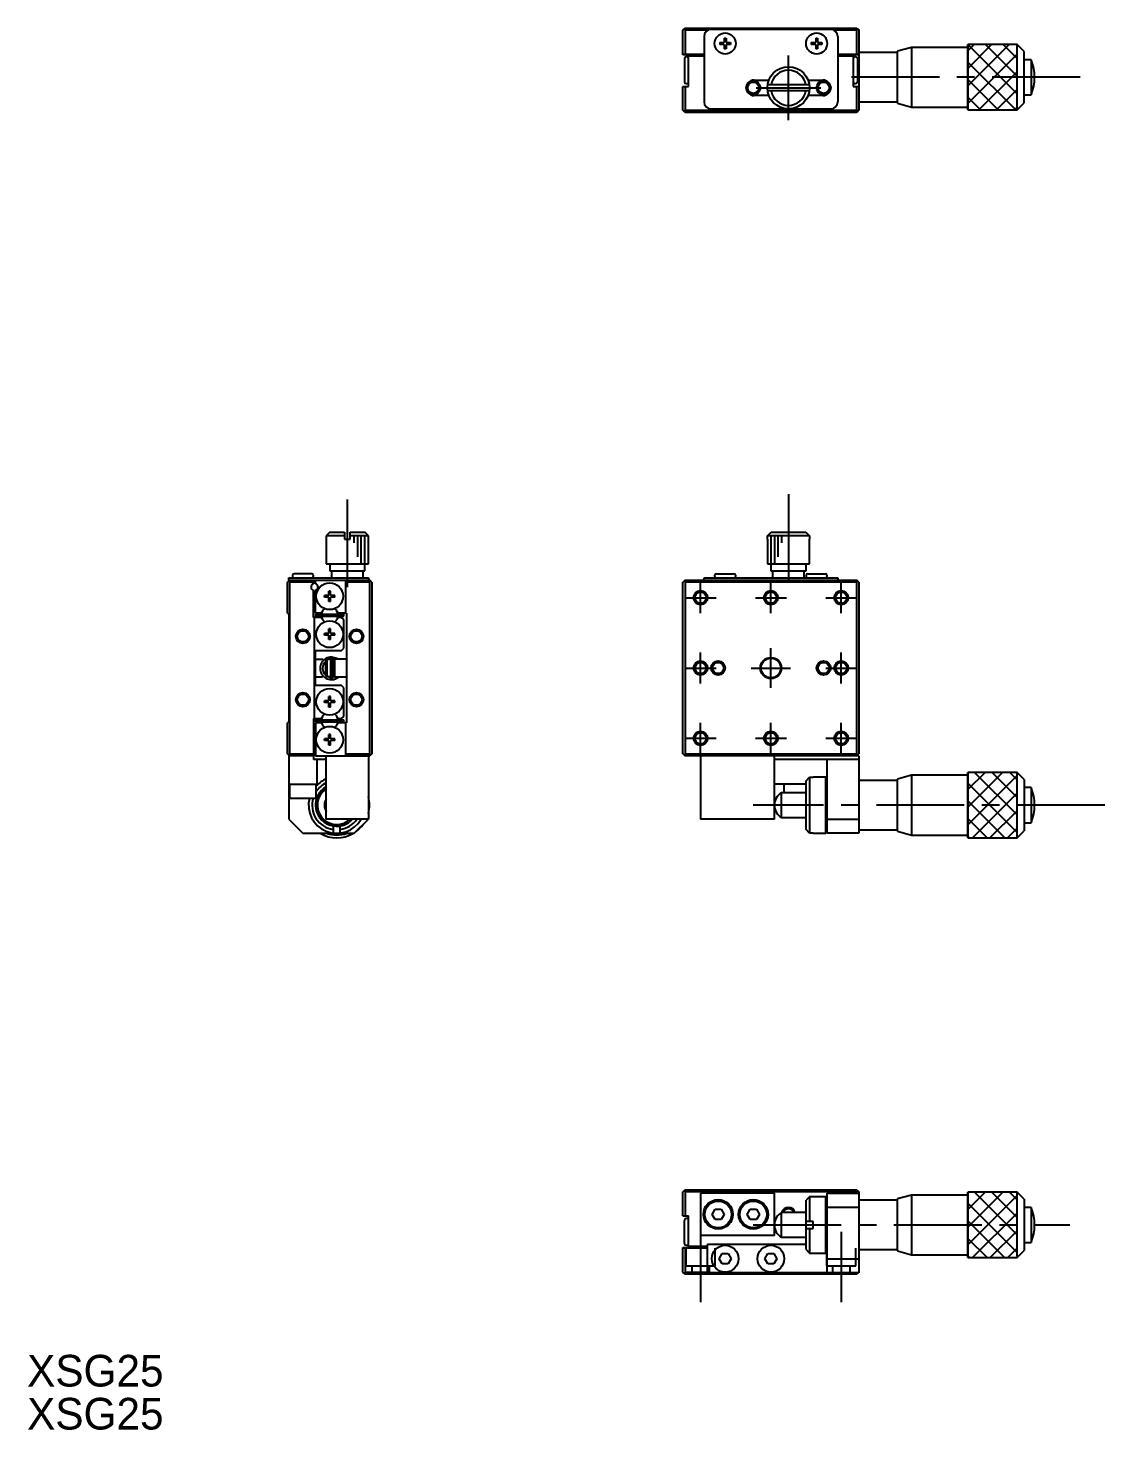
# Model space of a CAD drawing. Extents: x 33 to 325, y 49 to 249.
# Drawn here: x 33.3 to 186.4, y 49.4 to 248.8 of the extents above; entities that cross this region are included whole.
import ezdxf

# ---------------------------------------------------------------- set-up
doc = ezdxf.new("R2010")
doc.units = 0
doc.header["$LTSCALE"] = 10
doc.linetypes.add('CENTER', pattern=[2, 1.25, -0.25, 0.25, -0.25])
doc.linetypes.add('DASHED', pattern=[3.5, 2, -1.5])
doc.layers.get('0').update_dxf_attribs({"linetype": 'CONTINUOUS'})
doc.layers.add('CENTER', color=1, linetype='CENTER')
doc.styles.get("Standard").update_dxf_attribs({"font": 'FGP教科書体NT-M'})

msp = doc.modelspace()

# ---------------------------------------------------------------- linework, layer by layer
at = {"color": 7, "linetype": 'CONTINUOUS'}
for p, q in [((126.399618, 248.468632), (126.699618, 248.768632)), ((126.399618, 244.968632), (126.399618, 248.468632)), ((126.549618, 248.618632), (126.699618, 248.468632)), ((126.699618, 248.768632), (151.099618, 248.768632)), ((126.699618, 248.468632), (126.699618, 245.068632)), ((129.963728, 248.468632), (126.699618, 248.468632)), ((129.399618, 247.568632), (129.399618, 238.268632)), ((147.399618, 248.568632), (130.399618, 248.568632)), ((132.274618, 247.318632), (132.524618, 247.318632)), ((132.274618, 247.318632), (132.274618, 246.693632)), ((132.524618, 247.318632), (132.524618, 246.693632)), ((145.274618, 247.318632), (145.524618, 247.318632)), ((145.274618, 247.318632), (145.274618, 246.693632)), ((145.524618, 247.318632), (145.524618, 246.693632)), ((151.099618, 248.468632), (147.835508, 248.468632)), ((148.399618, 247.568632), (148.399618, 238.268632)), ((151.099618, 248.768632), (151.399618, 248.468632)), ((151.099618, 248.468632), (151.249618, 248.618632)), ((151.099618, 245.068632), (151.099618, 248.468632)), ((151.399618, 248.568632), (151.299618, 248.568632)), ((151.399618, 248.568632), (151.399618, 237.068632)), ((131.649618, 246.693632), (132.274618, 246.693632)), ((131.649618, 246.693632), (131.649618, 246.443632)), ((132.274618, 246.443632), (131.649618, 246.443632)), ((132.274618, 246.443632), (132.274618, 245.818632)), ((132.524618, 245.818632), (132.274618, 245.818632)), ((132.524618, 246.693632), (133.149618, 246.693632)), ((132.524618, 246.443632), (132.524618, 245.818632)), ((133.149618, 246.443632), (132.524618, 246.443632)), ((133.149618, 246.693632), (133.149618, 246.443632)), ((144.649618, 246.693632), (145.274618, 246.693632)), ((144.649618, 246.693632), (144.649618, 246.443632)), ((145.274618, 246.443632), (144.649618, 246.443632)), ((145.274618, 246.443632), (145.274618, 245.818632)), ((145.524618, 245.818632), (145.274618, 245.818632)), ((145.524618, 246.693632), (146.149618, 246.693632)), ((145.524618, 246.443632), (145.524618, 245.818632)), ((146.149618, 246.443632), (145.524618, 246.443632)), ((146.149618, 246.693632), (146.149618, 246.443632)), ((156.899618, 245.268632), (151.399618, 245.268632)), ((158.899618, 246.018632), (156.899618, 245.468632)), ((156.899618, 238.068632), (156.899618, 245.468632)), ((166.899618, 246.018632), (158.899618, 246.018632)), ((158.899618, 246.018632), (158.899618, 237.518632)), ((173.899618, 246.418632), (166.899618, 246.418632)), ((166.899618, 237.118632), (166.899618, 246.418632)), ((173.899618, 246.418632), (166.899618, 246.418632)), ((166.899618, 246.418632), (166.899618, 237.118632)), ((173.899618, 237.118632), (173.899618, 246.418632)), ((174.899618, 245.418632), (173.899618, 246.418632)), ((173.899618, 237.118632), (173.899618, 246.418632)), ((174.899618, 238.118632), (174.899618, 245.418632)), ((126.399618, 245.068632), (129.399618, 245.068632)), ((127.199618, 244.968632), (126.399618, 244.968632)), ((126.599618, 244.418632), (126.599618, 241.118632)), ((126.949618, 244.668632), (126.849618, 244.668632)), ((127.199618, 240.468632), (127.199618, 244.968632)), ((129.399618, 244.768632), (127.199618, 244.768632)), ((148.399618, 245.068632), (151.399618, 245.068632)), ((150.599618, 244.768632), (148.399618, 244.768632)), ((151.399618, 244.968632), (150.599618, 244.968632)), ((150.599618, 244.968632), (150.599618, 240.468632)), ((150.949618, 244.668632), (150.849618, 244.668632)), ((151.199618, 244.418632), (151.199618, 241.118632)), ((175.899618, 244.268632), (174.899618, 244.268632)), ((175.899618, 244.268632), (175.899618, 239.268632)), ((136.499618, 241.368632), (138.608561, 241.368632)), ((144.190675, 241.368632), (146.299618, 241.368632)), ((126.399618, 237.068632), (126.399618, 240.468632)), ((126.399618, 240.468632), (127.199618, 240.468632)), ((126.699618, 240.468632), (126.699618, 237.068632)), ((126.849618, 240.868632), (126.949618, 240.868632)), ((144.372831, 240.668632), (138.426404, 240.668632)), ((138.426404, 239.868632), (144.372831, 239.868632)), ((150.599618, 240.468632), (151.399618, 240.468632)), ((150.849618, 240.868632), (150.949618, 240.868632)), ((151.099618, 237.068632), (151.099618, 240.468632)), ((174.899618, 239.268632), (175.899618, 239.268632)), ((130.399618, 237.268632), (147.399618, 237.268632)), ((138.608561, 239.168632), (136.499618, 239.168632)), ((146.299618, 239.168632), (144.190675, 239.168632)), ((151.399618, 238.268632), (156.899618, 238.268632)), ((156.899618, 238.068632), (158.899618, 237.518632)), ((158.899618, 237.518632), (166.899618, 237.518632)), ((173.899618, 237.118632), (174.899618, 238.118632)), ((126.699618, 236.768632), (126.399618, 237.068632)), ((126.699618, 237.068632), (126.549618, 236.918632)), ((126.699618, 237.068632), (151.099618, 237.068632)), ((151.099618, 236.768632), (126.699618, 236.768632)), ((151.249618, 236.918632), (151.099618, 237.068632)), ((151.399618, 237.068632), (151.099618, 236.768632)), ((166.899618, 237.118632), (173.899618, 237.118632)), ((166.899618, 237.118632), (173.899618, 237.118632)), ((76.166167, 177.060162), (75.666167, 176.560162)), ((78.266167, 176.560162), (75.666167, 176.560162)), ((75.666167, 176.560162), (75.666167, 172.560162)), ((76.166167, 177.060162), (78.266167, 177.060162)), ((78.266167, 177.060162), (78.266167, 176.060162)), ((78.266167, 176.060162), (79.066167, 176.060162)), ((79.066167, 177.060162), (81.166167, 177.060162)), ((79.066167, 176.060162), (79.066167, 177.060162)), ((81.666167, 176.560162), (79.066167, 176.560162)), ((81.666167, 176.560162), (81.166167, 177.060162)), ((81.666167, 172.560162), (81.666167, 176.560162)), ((138.399618, 176.060162), (138.426404, 176.060162)), ((138.399618, 176.060162), (138.399618, 172.560162)), ((138.426404, 176.560162), (138.931825, 177.060162)), ((138.426404, 176.060162), (138.426404, 176.560162)), ((144.372831, 176.560162), (138.426404, 176.560162)), ((138.931825, 177.060162), (143.86741, 177.060162)), ((143.86741, 177.060162), (144.372831, 176.560162)), ((144.372831, 176.560162), (144.372831, 176.060162)), ((144.372831, 176.060162), (144.399618, 176.060162)), ((144.399618, 172.560162), (144.399618, 176.060162)), ((75.666167, 172.560162), (81.666167, 172.560162)), ((76.166167, 172.560162), (76.166167, 171.560162)), ((76.166167, 171.560162), (81.166167, 171.560162)), ((76.416167, 171.560162), (76.416167, 170.560162)), ((80.916167, 170.560162), (80.916167, 171.560162)), ((81.166167, 171.560162), (81.166167, 172.560162)), ((138.399618, 172.560162), (144.399618, 172.560162)), ((138.899618, 172.560162), (138.899618, 171.560162)), ((138.899618, 171.560162), (143.899618, 171.560162)), ((139.149618, 171.560162), (139.149618, 170.560162)), ((143.649618, 170.560162), (143.649618, 171.560162)), ((143.899618, 171.560162), (143.899618, 172.560162)), ((70.166167, 169.960162), (70.466167, 170.260162)), ((70.166167, 165.560162), (70.166167, 169.960162)), ((70.466167, 169.960162), (70.316167, 170.110162)), ((70.366167, 170.260162), (70.366167, 170.560162)), ((70.366167, 170.560162), (81.666167, 170.560162)), ((70.366167, 170.260162), (81.866167, 170.260162)), ((70.466167, 169.960162), (70.466167, 145.560162)), ((73.866167, 169.960162), (70.466167, 169.960162)), ((70.866167, 170.910162), (70.866167, 170.810162)), ((73.616167, 171.160162), (71.116167, 171.160162)), ((73.866167, 170.810162), (73.866167, 170.910162)), ((73.866167, 170.260162), (73.866167, 169.737132)), ((74.166167, 169.737132), (74.166167, 170.260162)), ((78.466167, 165.560162), (78.466167, 170.260162)), ((81.866167, 169.960162), (78.466167, 169.960162)), ((81.666167, 170.560162), (81.666167, 170.260162)), ((82.166167, 169.960162), (81.866167, 170.260162)), ((82.016167, 170.110162), (81.866167, 169.960162)), ((81.866167, 145.560162), (81.866167, 169.960162)), ((82.166167, 169.960162), (82.166167, 145.560162)), ((126.699618, 170.260162), (126.399618, 169.960162)), ((126.399618, 145.560162), (126.399618, 169.960162)), ((126.699618, 169.960162), (126.549618, 170.110162)), ((126.699618, 170.260162), (151.099618, 170.260162)), ((151.099618, 169.960162), (126.699618, 169.960162)), ((126.699618, 169.960162), (126.699618, 145.560162)), ((129.399618, 170.260162), (129.399618, 170.560162)), ((129.399618, 170.560162), (148.399618, 170.560162)), ((130.899618, 170.910162), (130.899618, 170.810162)), ((131.149618, 171.160162), (133.649618, 171.160162)), ((133.899618, 170.810162), (133.899618, 170.910162)), ((143.899618, 170.910162), (143.899618, 170.810162)), ((144.149618, 171.160162), (146.649618, 171.160162)), ((146.899618, 170.810162), (146.899618, 170.910162)), ((148.399618, 170.560162), (148.399618, 170.260162)), ((151.399618, 169.960162), (151.099618, 170.260162)), ((151.249618, 170.110162), (151.099618, 169.960162)), ((151.099618, 145.560162), (151.099618, 169.960162)), ((151.399618, 169.960162), (151.399618, 145.560162)), ((73.866167, 164.960162), (73.866167, 168.783193)), ((74.166167, 165.560162), (74.166167, 168.783193)), ((75.416167, 167.835162), (75.416167, 168.085162)), ((76.041167, 168.085162), (75.416167, 168.085162)), ((76.041167, 167.835162), (75.416167, 167.835162)), ((76.041167, 168.085162), (76.041167, 168.710162)), ((76.291167, 168.710162), (76.041167, 168.710162)), ((76.041167, 167.210162), (76.041167, 167.835162)), ((76.291167, 168.085162), (76.291167, 168.710162)), ((76.916167, 168.085162), (76.291167, 168.085162)), ((76.916167, 167.835162), (76.291167, 167.835162)), ((76.291167, 167.210162), (76.291167, 167.835162)), ((76.916167, 167.835162), (76.916167, 168.085162)), ((70.166167, 165.560162), (70.366167, 165.360162)), ((74.964701, 165.560162), (74.166167, 165.560162)), ((75.135164, 165.855412), (74.964701, 165.560162)), ((76.291167, 167.210162), (76.041167, 167.210162)), ((77.367633, 165.560162), (77.19717, 165.855412)), ((78.566167, 165.560162), (77.367633, 165.560162)), ((78.566167, 165.560162), (78.566167, 149.960162)), ((70.366167, 165.360162), (70.366167, 150.160162)), ((74.964701, 164.960162), (73.866167, 164.960162)), ((73.966167, 164.960162), (73.966167, 150.560162)), ((74.166167, 165.410162), (78.166167, 165.410162)), ((74.166167, 165.410162), (74.166167, 165.110162)), ((74.166167, 165.110162), (78.166167, 165.110162)), ((75.135164, 164.664912), (74.964701, 164.960162)), ((77.367633, 164.960162), (77.19717, 164.664912)), ((77.866167, 164.960162), (77.367633, 164.960162)), ((78.166167, 164.660162), (77.866167, 164.960162)), ((78.166167, 165.110162), (78.166167, 165.410162)), ((78.166167, 160.560162), (78.166167, 164.660162)), ((75.416167, 162.435162), (75.416167, 162.685162)), ((76.041167, 162.685162), (75.416167, 162.685162)), ((76.041167, 162.435162), (75.416167, 162.435162)), ((76.041167, 162.685162), (76.041167, 163.310162)), ((76.291167, 163.310162), (76.041167, 163.310162)), ((76.041167, 161.810162), (76.041167, 162.435162)), ((76.291167, 161.810162), (76.041167, 161.810162)), ((76.291167, 162.685162), (76.291167, 163.310162)), ((76.916167, 162.685162), (76.291167, 162.685162)), ((76.916167, 162.435162), (76.291167, 162.435162)), ((76.291167, 161.810162), (76.291167, 162.435162)), ((76.916167, 162.435162), (76.916167, 162.685162)), ((74.166167, 160.260162), (77.866167, 160.260162)), ((74.166167, 155.260162), (74.166167, 160.260162)), ((77.866167, 160.260162), (78.166167, 160.560162)), ((75.2204, 158.990162), (74.166167, 158.990162)), ((75.766167, 158.960162), (75.566167, 158.750112)), ((75.566167, 158.750112), (75.566167, 156.770213)), ((75.766167, 158.960162), (75.766167, 156.560162)), ((76.066167, 158.960162), (75.766167, 158.960162)), ((76.066167, 159.010162), (76.066167, 158.960162)), ((76.266167, 159.010162), (76.066167, 159.010162)), ((76.253202, 159.09041), (76.249455, 159.010397)), ((76.277578, 159.213607), (76.253202, 159.09041)), ((76.264548, 159.100673), (76.264548, 156.321018)), ((76.270006, 159.006323), (76.266167, 159.010162)), ((76.266167, 159.010162), (76.266167, 156.510162)), ((76.346745, 159.287159), (76.277578, 159.213607)), ((76.445921, 159.310492), (76.346745, 159.287159)), ((76.542727, 159.273723), (76.445921, 159.310492)), ((77.151011, 159.12012), (76.461356, 159.308897)), ((76.601606, 159.190714), (76.542727, 159.273723)), ((76.628729, 159.105494), (76.615685, 159.099361)), ((76.866167, 159.010162), (76.626439, 158.770434)), ((76.659453, 159.118624), (76.628729, 159.105494)), ((76.690786, 159.130203), (76.659453, 159.118624)), ((76.72265, 159.140205), (76.690786, 159.130203)), ((76.754966, 159.148604), (76.72265, 159.140205)), ((76.787657, 159.155381), (76.754966, 159.148604)), ((76.82064, 159.160518), (76.787657, 159.155381)), ((76.853836, 159.164004), (76.82064, 159.160518)), ((76.887162, 159.165829), (76.853836, 159.164004)), ((76.866167, 159.010162), (76.866167, 156.510162)), ((78.566167, 159.010162), (76.866167, 159.010162)), ((76.920537, 159.165989), (76.887162, 159.165829)), ((76.953879, 159.164484), (76.920537, 159.165989)), ((76.987105, 159.161317), (76.953879, 159.164484)), ((77.020136, 159.156497), (76.987105, 159.161317)), ((77.052888, 159.150033), (77.020136, 159.156497)), ((77.085282, 159.141943), (77.052888, 159.150033)), ((77.117238, 159.132245), (77.085282, 159.141943)), ((77.148677, 159.120963), (77.117238, 159.132245)), ((77.179521, 159.108124), (77.148677, 159.120963)), ((77.209695, 159.09376), (77.179521, 159.108124)), ((77.239123, 159.077907), (77.209695, 159.09376)), ((77.266244, 159.06155), (77.239123, 159.077907)), ((77.251391, 159.016932), (77.247979, 159.010162)), ((77.254499, 159.023306), (77.251391, 159.016932)), ((77.257292, 159.029261), (77.254499, 159.023306)), ((77.259759, 159.034773), (77.257292, 159.029261)), ((77.274494, 159.055453), (77.258637, 159.010186)), ((77.261891, 159.039821), (77.259759, 159.034773)), ((77.26368, 159.044386), (77.261891, 159.039821)), ((77.265118, 159.04845), (77.26368, 159.044386)), ((77.2662, 159.051998), (77.265118, 159.04845)), ((77.265898, 159.061717), (77.266927, 159.06075)), ((77.267078, 159.055874), (77.2662, 159.051998)), ((77.327394, 159.010181), (77.266213, 159.05202)), ((77.266927, 159.06075), (77.267321, 159.058798)), ((77.267321, 159.058798), (77.267078, 159.055874)), ((77.272998, 159.056332), (77.274494, 159.055453)), ((74.166167, 156.490162), (75.15138, 156.490162)), ((75.566167, 156.770213), (75.766167, 156.560162)), ((75.766167, 156.560162), (76.066167, 156.560162)), ((76.067801, 156.5062), (75.913813, 156.559928)), ((75.929452, 156.553447), (75.936167, 156.560162)), ((75.943496, 156.559891), (75.943791, 156.547607)), ((75.986441, 156.547383), (75.980275, 156.534024)), ((75.994067, 156.560162), (75.986441, 156.547383)), ((76.066167, 156.560162), (76.066167, 156.510162)), ((76.066167, 156.510162), (76.266167, 156.510162)), ((76.247467, 156.470022), (76.067801, 156.5062)), ((76.129874, 156.510033), (76.149609, 156.486341)), ((76.246332, 156.509999), (76.249902, 156.39973)), ((76.249902, 156.39973), (76.255771, 156.296051)), ((76.255771, 156.296051), (76.283713, 156.196895)), ((76.266167, 156.510162), (76.273296, 156.517291)), ((76.283713, 156.196895), (76.361994, 156.126658)), ((76.361994, 156.126658), (76.4668, 156.113791)), ((76.4668, 156.113791), (76.56013, 156.163495)), ((76.56013, 156.163495), (76.608175, 156.255085)), ((76.770748, 156.60546), (76.62411, 156.539748)), ((76.755314, 156.621007), (76.625546, 156.607084)), ((76.628137, 156.748192), (76.866167, 156.510162)), ((76.866167, 156.510162), (78.566167, 156.510162)), ((77.866167, 155.260162), (74.166167, 155.260162)), ((76.041167, 153.085162), (76.041167, 153.710162)), ((76.291167, 153.710162), (76.041167, 153.710162)), ((76.291167, 153.085162), (76.291167, 153.710162)), ((78.166167, 154.960162), (77.866167, 155.260162)), ((78.166167, 150.860162), (78.166167, 154.960162)), ((75.416167, 152.835162), (75.416167, 153.085162)), ((76.041167, 153.085162), (75.416167, 153.085162)), ((76.041167, 152.835162), (75.416167, 152.835162)), ((76.041167, 152.210162), (76.041167, 152.835162)), ((76.291167, 152.210162), (76.041167, 152.210162)), ((76.916167, 153.085162), (76.291167, 153.085162)), ((76.916167, 152.835162), (76.291167, 152.835162)), ((76.291167, 152.210162), (76.291167, 152.835162)), ((76.916167, 152.835162), (76.916167, 153.085162)), ((70.366167, 150.160162), (70.166167, 149.960162)), ((70.166167, 145.560162), (70.166167, 149.960162)), ((73.866167, 150.560162), (74.964701, 150.560162)), ((73.866167, 150.560162), (73.866167, 144.760162)), ((74.166167, 150.410162), (78.166167, 150.410162)), ((74.166167, 150.410162), (74.166167, 150.110162)), ((74.166167, 150.110162), (78.166167, 150.110162)), ((74.166167, 149.960162), (74.166167, 145.260162)), ((74.964701, 149.960162), (74.166167, 149.960162)), ((74.964701, 150.560162), (75.135164, 150.855412)), ((75.135164, 149.664912), (74.964701, 149.960162)), ((77.19717, 150.855412), (77.367633, 150.560162)), ((77.367633, 149.960162), (77.19717, 149.664912)), ((77.367633, 150.560162), (77.866167, 150.560162)), ((78.566167, 149.960162), (77.367633, 149.960162)), ((77.866167, 150.560162), (78.166167, 150.860162)), ((78.166167, 150.110162), (78.166167, 150.410162)), ((78.466167, 145.260162), (78.466167, 149.960162)), ((75.416167, 147.435162), (75.416167, 147.685162)), ((76.041167, 147.685162), (75.416167, 147.685162)), ((76.041167, 147.685162), (76.041167, 148.310162)), ((76.291167, 148.310162), (76.041167, 148.310162)), ((76.291167, 147.685162), (76.291167, 148.310162)), ((76.916167, 147.685162), (76.291167, 147.685162)), ((76.916167, 147.435162), (76.916167, 147.685162)), ((70.466167, 145.260162), (70.166167, 145.560162)), ((70.316167, 145.410162), (70.466167, 145.560162)), ((70.466167, 145.560162), (73.866167, 145.560162)), ((76.041167, 147.435162), (75.416167, 147.435162)), ((76.041167, 146.810162), (76.041167, 147.435162)), ((76.291167, 146.810162), (76.041167, 146.810162)), ((76.916167, 147.435162), (76.291167, 147.435162)), ((76.291167, 146.810162), (76.291167, 147.435162)), ((78.466167, 145.560162), (81.866167, 145.560162)), ((81.866167, 145.560162), (82.016167, 145.410162)), ((82.166167, 145.560162), (81.866167, 145.260162)), ((126.399618, 145.560162), (126.699618, 145.260162)), ((126.699618, 145.560162), (126.549618, 145.410162)), ((126.699618, 145.560162), (151.099618, 145.560162)), ((151.249618, 145.410162), (151.099618, 145.560162)), ((151.099618, 145.260162), (151.399618, 145.560162)), ((73.866167, 145.260162), (70.366167, 145.260162)), ((70.366167, 145.260162), (70.366167, 136.260162)), ((75.666167, 144.760162), (73.866167, 144.760162)), ((74.166167, 145.260162), (81.866167, 145.260162)), ((74.366167, 141.260162), (74.366167, 144.760162)), ((75.666167, 136.260162), (75.666167, 145.260162)), ((81.666167, 145.260162), (81.666167, 136.260162)), ((151.399618, 145.260162), (126.699618, 145.260162)), ((128.899618, 145.260162), (128.899618, 136.260162)), ((139.399618, 136.260162), (139.399618, 145.260162)), ((151.399618, 144.760162), (139.399618, 144.760162)), ((146.899618, 134.260162), (146.899618, 144.760162)), ((151.399618, 145.260162), (151.399618, 134.260162)), ((143.899618, 141.724264), (144.399618, 142.228789)), ((143.899618, 134.796061), (143.899618, 141.724264)), ((144.399618, 142.228789), (144.399618, 134.291535)), ((144.399618, 142.228789), (144.899618, 142.228789)), ((146.699618, 142.260162), (144.899618, 142.260162)), ((144.899618, 142.228789), (144.899618, 142.260162)), ((146.699618, 134.260162), (146.699618, 142.260162)), ((146.899618, 142.060162), (146.699618, 142.260162)), ((156.899618, 141.760162), (151.399618, 141.760162)), ((158.899618, 142.510162), (156.899618, 141.960162)), ((156.899618, 134.560162), (156.899618, 141.960162)), ((158.899618, 142.510162), (158.899618, 134.010162)), ((166.899618, 142.510162), (158.899618, 142.510162)), ((173.899618, 142.910162), (166.899618, 142.910162)), ((166.899618, 133.610162), (166.899618, 142.910162)), ((173.899618, 142.910162), (166.899618, 142.910162)), ((166.899618, 142.910162), (166.899618, 133.610162)), ((173.899618, 133.610162), (173.899618, 142.910162)), ((174.899618, 141.910162), (173.899618, 142.910162)), ((173.899618, 133.610162), (173.899618, 142.910162)), ((174.899618, 141.910162), (174.899618, 134.610162)), ((70.366167, 141.260162), (74.366167, 141.260162)), ((70.466167, 141.260162), (70.466167, 139.260162)), ((74.266167, 139.260162), (74.266167, 141.260162)), ((143.899618, 141.260162), (139.399618, 141.260162)), ((140.399618, 136.510162), (140.399618, 140.010162)), ((143.899618, 140.010162), (140.399618, 140.010162)), ((140.799618, 140.010162), (140.799618, 141.260162)), ((175.899618, 140.760162), (174.899618, 140.760162)), ((175.899618, 140.760162), (175.899618, 135.760162)), ((70.466167, 139.260162), (74.266167, 139.260162)), ((139.399618, 139.260162), (139.662825, 139.260162)), ((70.366167, 136.260162), (72.366167, 134.260162)), ((81.666167, 136.260162), (75.666167, 136.260162)), ((79.666167, 134.260162), (81.666167, 136.260162)), ((139.399618, 136.260162), (128.899618, 136.260162)), ((140.399618, 136.510162), (143.899618, 136.510162)), ((146.899618, 136.260162), (151.399618, 136.260162)), ((174.899618, 135.760162), (175.899618, 135.760162)), ((72.366167, 134.260162), (79.666167, 134.260162)), ((76.666167, 135.555999), (76.666167, 134.291535)), ((77.666167, 134.291535), (77.666167, 135.555999)), ((144.399618, 134.291535), (143.899618, 134.796061)), ((144.899618, 134.291535), (144.399618, 134.291535)), ((144.899618, 134.260162), (144.899618, 134.291535)), ((144.899618, 134.260162), (146.699618, 134.260162)), ((146.699618, 134.260162), (146.899618, 134.460162)), ((151.399618, 134.260162), (146.899618, 134.260162)), ((151.399618, 134.760162), (156.899618, 134.760162)), ((156.899618, 134.560162), (158.899618, 134.010162)), ((158.899618, 134.010162), (166.899618, 134.010162)), ((166.899618, 133.610162), (173.899618, 133.610162)), ((166.899618, 133.610162), (173.899618, 133.610162)), ((173.899618, 133.610162), (174.899618, 134.610162)), ((126.699618, 83.560041), (126.399618, 83.260041)), ((126.399618, 79.860041), (126.399618, 83.260041)), ((126.549618, 83.410041), (126.699618, 83.260041)), ((126.699618, 83.560041), (151.099618, 83.560041)), ((126.699618, 83.260041), (126.699618, 79.860041)), ((151.099618, 83.260041), (126.699618, 83.260041)), ((139.399618, 83.060041), (128.899618, 83.060041)), ((128.899618, 83.060041), (128.899618, 77.060041)), ((139.399618, 77.060041), (139.399618, 83.060041)), ((144.399618, 82.560041), (143.899618, 82.060041)), ((143.899618, 75.060041), (143.899618, 82.060041)), ((144.399618, 82.560041), (144.399618, 79.060041)), ((146.699618, 82.560041), (144.399618, 82.560041)), ((146.899618, 82.360041), (146.699618, 82.560041)), ((146.699618, 74.560041), (146.699618, 82.560041)), ((146.899618, 83.060041), (151.399618, 83.060041)), ((146.899618, 71.760041), (146.899618, 83.060041)), ((151.099618, 83.560041), (151.399618, 83.260041)), ((151.099618, 83.260041), (151.249618, 83.410041)), ((151.099618, 83.060041), (151.099618, 83.260041)), ((151.399618, 83.260041), (151.399618, 71.760041)), ((156.899618, 82.060041), (151.399618, 82.060041)), ((158.899618, 82.810041), (156.899618, 82.260041)), ((156.899618, 74.860041), (156.899618, 82.260041)), ((166.899618, 82.810041), (158.899618, 82.810041)), ((158.899618, 82.810041), (158.899618, 74.310041)), ((173.899618, 83.210041), (166.899618, 83.210041)), ((166.899618, 73.910041), (166.899618, 83.210041)), ((173.899618, 83.210041), (166.899618, 83.210041)), ((166.899618, 83.210041), (166.899618, 73.910041)), ((174.899618, 82.210041), (173.899618, 83.210041)), ((173.899618, 73.910041), (173.899618, 83.210041)), ((173.899618, 73.910041), (173.899618, 83.210041)), ((174.899618, 82.210041), (174.899618, 74.910041)), ((126.399618, 79.860041), (127.199618, 79.860041)), ((127.199618, 75.360041), (127.199618, 79.860041)), ((130.533592, 80.060041), (130.966605, 80.810041)), ((130.966605, 79.310041), (130.533592, 80.060041)), ((130.966605, 80.810041), (131.83263, 80.810041)), ((131.83263, 80.810041), (132.265643, 80.060041)), ((132.265643, 80.060041), (131.83263, 79.310041)), ((135.533592, 80.060041), (135.966605, 80.810041)), ((135.966605, 79.310041), (135.533592, 80.060041)), ((135.966605, 80.810041), (136.83263, 80.810041)), ((136.83263, 80.810041), (137.265643, 80.060041)), ((137.265643, 80.060041), (136.83263, 79.310041)), ((143.899618, 80.310041), (140.399618, 80.310041)), ((140.399618, 76.810041), (140.399618, 80.310041)), ((151.399618, 81.060041), (146.899618, 81.060041)), ((175.899618, 81.060041), (174.899618, 81.060041)), ((175.899618, 81.060041), (175.899618, 76.060041)), ((126.599618, 75.910041), (126.599618, 79.210041)), ((126.949618, 79.460041), (126.849618, 79.460041)), ((131.83263, 79.310041), (130.966605, 79.310041)), ((136.83263, 79.310041), (135.966605, 79.310041)), ((144.899618, 79.060041), (143.899618, 79.060041)), ((143.899618, 78.060041), (144.899618, 78.060041)), ((144.399618, 78.060041), (144.399618, 74.560041)), ((144.899618, 78.060041), (144.899618, 79.060041)), ((139.399618, 77.060041), (128.899618, 77.060041)), ((129.899618, 71.760041), (129.899618, 75.760041)), ((143.899618, 75.760041), (129.899618, 75.760041)), ((140.399618, 76.810041), (143.899618, 76.810041)), ((174.899618, 76.060041), (175.899618, 76.060041)), ((126.399618, 75.360041), (127.199618, 75.360041)), ((126.399618, 71.860041), (126.399618, 75.360041)), ((129.899618, 75.260041), (126.399618, 75.260041)), ((126.699618, 75.260041), (126.699618, 71.860041)), ((126.849618, 75.660041), (126.949618, 75.660041)), ((127.199618, 75.560041), (129.899618, 75.560041)), ((131.533592, 73.760041), (131.966605, 74.510041)), ((131.966605, 74.510041), (132.83263, 74.510041)), ((132.83263, 74.510041), (133.265643, 73.760041)), ((138.033592, 73.760041), (138.466605, 74.510041)), ((138.466605, 74.510041), (139.33263, 74.510041)), ((139.33263, 74.510041), (139.765643, 73.760041)), ((143.899618, 75.060041), (144.399618, 74.560041)), ((144.399618, 74.560041), (146.699618, 74.560041)), ((146.699618, 74.560041), (146.899618, 74.760041)), ((151.399618, 75.060041), (156.899618, 75.060041)), ((156.899618, 74.860041), (158.899618, 74.310041)), ((158.899618, 74.310041), (166.899618, 74.310041)), ((166.899618, 73.910041), (173.899618, 73.910041)), ((166.899618, 73.910041), (173.899618, 73.910041)), ((173.899618, 73.910041), (174.899618, 74.910041)), ((126.699618, 71.560041), (126.399618, 71.860041)), ((126.699618, 71.860041), (126.549618, 71.710041)), ((126.699618, 71.860041), (129.899618, 71.860041)), ((131.966605, 73.010041), (131.533592, 73.760041)), ((132.83263, 73.010041), (131.966605, 73.010041)), ((133.265643, 73.760041), (132.83263, 73.010041)), ((138.466605, 73.010041), (138.033592, 73.760041)), ((139.33263, 73.010041), (138.466605, 73.010041)), ((139.765643, 73.760041), (139.33263, 73.010041)), ((146.899618, 73.760041), (151.399618, 73.760041)), ((151.099618, 71.560041), (126.699618, 71.560041)), ((151.399618, 71.760041), (129.899618, 71.760041)), ((151.299618, 71.760041), (151.099618, 71.560041)), ((151.249618, 71.710041), (151.199618, 71.760041))]:
    msp.add_line(p, q, dxfattribs=at)
at = {"color": 3, "linetype": 'CONTINUOUS'}
for p, q in [((166.899618, 245.530604), (167.787646, 246.418632)), ((166.899618, 243.030604), (170.287646, 246.418632)), ((166.899618, 240.530604), (172.787646, 246.418632)), ((166.913118, 246.418632), (173.899618, 239.432133)), ((169.413118, 246.418632), (173.899618, 241.932133)), ((171.913118, 246.418632), (173.899618, 244.432133)), ((166.899618, 238.030604), (173.899618, 245.030604)), ((166.899618, 243.932133), (173.713118, 237.118632)), ((166.899618, 241.432133), (171.213118, 237.118632)), ((168.487646, 237.118632), (173.899618, 242.530604)), ((170.987646, 237.118632), (173.899618, 240.030604)), ((166.899618, 238.932133), (168.713118, 237.118632)), ((173.487646, 237.118632), (173.899618, 237.530604)), ((79.666167, 175.560162), (79.666167, 176.560162)), ((80.166167, 173.560162), (80.166167, 176.560162)), ((80.666167, 172.560162), (80.666167, 176.560162)), ((81.166167, 172.560162), (81.166167, 176.560162)), ((138.899618, 176.560162), (138.899618, 172.560162)), ((139.399618, 176.560162), (139.399618, 172.560162)), ((139.899618, 176.560162), (139.899618, 173.560162)), ((140.399618, 176.560162), (140.399618, 175.560162)), ((166.899618, 140.464073), (169.345707, 142.910162)), ((166.899618, 137.964073), (171.845707, 142.910162)), ((166.899618, 135.464073), (173.899618, 142.464073)), ((167.855058, 142.910162), (173.899618, 136.865602)), ((170.355058, 142.910162), (173.899618, 139.365602)), ((172.855058, 142.910162), (173.899618, 141.865602)), ((166.899618, 141.365602), (173.899618, 134.365602)), ((167.545707, 133.610162), (173.899618, 139.964073)), ((166.899618, 138.865602), (172.155058, 133.610162)), ((166.899618, 136.365602), (169.655058, 133.610162)), ((170.045707, 133.610162), (173.899618, 137.464073)), ((166.899618, 133.865602), (167.155058, 133.610162)), ((172.545707, 133.610162), (173.899618, 134.964073)), ((166.899618, 80.739195), (169.370464, 83.210041)), ((166.899618, 78.239195), (171.870464, 83.210041)), ((166.899618, 75.739195), (173.899618, 82.739195)), ((167.830301, 83.210041), (173.899618, 77.140724)), ((170.330301, 83.210041), (173.899618, 79.640724)), ((172.830301, 83.210041), (173.899618, 82.140724)), ((166.899618, 81.640724), (173.899618, 74.640724)), ((167.570464, 73.910041), (173.899618, 80.239195)), ((166.899618, 79.140724), (172.130301, 73.910041)), ((166.899618, 76.640724), (169.630301, 73.910041)), ((170.070464, 73.910041), (173.899618, 77.739195)), ((166.899618, 74.140724), (167.130301, 73.910041)), ((172.570464, 73.910041), (173.899618, 75.239195))]:
    msp.add_line(p, q, dxfattribs=at)
at = {"color": 3, "linetype": 'DASHED'}
for p, q in [((126.799618, 75.260041), (126.799618, 72.760041)), ((130.999618, 72.760041), (130.999618, 75.260041)), ((146.799618, 75.260041), (146.799618, 72.760041)), ((150.999618, 72.760041), (150.999618, 75.260041)), ((126.799618, 72.760041), (130.999618, 72.760041)), ((127.649618, 72.760041), (127.649618, 71.560041)), ((130.149618, 71.560041), (130.149618, 72.760041)), ((146.799618, 72.760041), (150.999618, 72.760041)), ((147.649618, 72.760041), (147.649618, 71.560041)), ((150.149618, 71.560041), (150.149618, 72.760041))]:
    msp.add_line(p, q, dxfattribs=at)
at = {"color": 7, "linetype": 'CONTINUOUS'}
for centre, radius in [((132.399618, 246.568632), 1.5), ((145.399618, 246.568632), 1.5), ((141.399618, 240.268632), 3), ((136.399618, 240.268632), 0.8), ((146.399618, 240.268632), 0.8), ((76.166167, 167.960162), 1.9), ((128.899618, 167.760162), 0.8), ((138.899618, 167.760162), 0.8), ((148.899618, 167.760162), 0.8), ((76.166167, 162.560162), 1.9), ((72.366167, 162.260162), 0.8), ((79.966167, 162.260162), 0.8), ((128.899618, 157.760162), 0.8), ((131.399618, 157.760162), 0.8), ((138.899618, 157.760162), 1.5), ((138.899618, 157.760162), 1.4), ((146.399618, 157.760162), 0.8), ((148.899618, 157.760162), 0.8), ((72.366167, 153.260162), 0.8), ((76.166167, 152.960162), 1.9), ((79.966167, 153.260162), 0.8), ((76.166167, 147.560162), 1.9), ((128.899618, 147.760162), 0.8), ((138.899618, 147.760162), 0.8), ((148.899618, 147.760162), 0.8), ((131.399618, 80.060041), 2.1), ((131.399618, 80.060041), 1.9), ((136.399618, 80.060041), 2.1), ((136.399618, 80.060041), 1.9), ((132.399618, 73.760041), 1.9), ((138.899618, 73.760041), 1.9)]:
    msp.add_circle(centre, radius, dxfattribs=at)
at = {"color": 3, "linetype": 'CONTINUOUS'}
for centre in [(136.399618, 240.268632), (146.399618, 240.268632), (128.899618, 167.760162), (138.899618, 167.760162), (148.899618, 167.760162), (72.366167, 162.260162), (79.966167, 162.260162), (128.899618, 157.760162), (131.399618, 157.760162), (146.399618, 157.760162), (148.899618, 157.760162), (72.366167, 153.260162), (79.966167, 153.260162), (128.899618, 147.760162), (138.899618, 147.760162), (148.899618, 147.760162)]:
    msp.add_circle(centre, 1, dxfattribs=at)
at = {"color": 7, "linetype": 'CONTINUOUS'}
for centre, radius, start, end in [((130.399618, 247.568632), 1, 90, 180), ((147.399618, 247.568632), 1, 0, 90), ((126.849618, 244.418632), 0.25, 90, 180), ((126.949618, 244.418632), 0.25, 0, 90), ((150.849618, 244.418632), 0.25, 90, 180), ((150.949618, 244.418632), 0.25, 0, 90), ((169.899618, 241.768632), 6.5, 337.380135, 22.619865), ((136.499618, 240.268632), 1.1, 90, 270), ((141.399618, 240.268632), 2.5, 9.206896, 170.793104), ((146.299618, 240.268632), 1.1, 270, 90), ((126.849618, 241.118632), 0.25, 180, 270), ((126.949618, 241.118632), 0.25, 270, 0), ((141.399618, 240.268632), 2.5, 189.206896, 350.793104), ((150.849618, 241.118632), 0.25, 180, 270), ((150.949618, 241.118632), 0.25, 270, 0), ((130.399618, 238.268632), 1, 180, 270), ((147.399618, 238.268632), 1, 270, 0), ((71.116167, 170.910162), 0.25, 90, 180), ((71.116167, 170.810162), 0.25, 180, 270), ((74.016167, 169.260162), 0.5, 107.457603, 252.542397), ((73.616167, 170.910162), 0.25, 0, 90), ((73.616167, 170.810162), 0.25, 270, 0), ((74.016167, 169.260162), 0.5, 287.457603, 72.542397), ((131.149618, 170.910162), 0.25, 90, 180), ((131.149618, 170.810162), 0.25, 180, 270), ((133.649618, 170.910162), 0.25, 0, 90), ((133.649618, 170.810162), 0.25, 270, 0), ((144.149618, 170.910162), 0.25, 90, 180), ((144.149618, 170.810162), 0.25, 180, 270), ((146.649618, 170.910162), 0.25, 0, 90), ((146.649618, 170.810162), 0.25, 270, 0), ((76.166167, 165.260163), 1.1905, 150.000042, 172.761629), ((76.166167, 165.260162), 1.1905, 135, 150), ((76.257167, 165.168022), 1.32, 128.260088, 134.965001), ((76.166167, 165.260163), 1.1905, 127.543078, 134.642946), ((76.166167, 165.260163), 1.1905, 44.999966, 52.456922), ((76.075167, 165.168022), 1.32, 45.034999, 51.739912), ((76.166167, 165.260162), 1.1905, 30, 45), ((76.166167, 165.260163), 1.1905, 7.238411, 30), ((76.166167, 165.260163), 1.1905, 187.238411, 210), ((76.166167, 165.260163), 1.1905, 210.000042, 232.457024), ((76.257167, 165.352302), 1.32, 225.034999, 231.739912), ((76.166167, 165.260163), 1.1905, 307.542976, 314.643568), ((76.075167, 165.352302), 1.32, 308.260088, 314.965001), ((76.166167, 165.260163), 1.1905, 314.999966, 0), ((76.399932, 157.710804), 1.599335, 89.436236, 270.629192), ((76.399906, 157.712407), 1.250326, 131.833987, 228.168466), ((40.323625, 157.641714), 36.311036, 357.81148381, 2.44493507), ((128.899618, 157.740162), 0.8, 0.716216, 179.283784), ((76.405821, 157.703116), 1.591473, 271.97534, 311.422501), ((76.166167, 150.260163), 1.1905, 150.000042, 172.761643), ((76.166167, 150.260163), 1.1905, 187.238411, 232.457024), ((76.166167, 150.260162), 1.1905, 135, 150), ((76.257167, 150.168022), 1.32, 128.260088, 134.965001), ((76.166167, 150.260163), 1.1905, 127.543078, 134.642946), ((76.166167, 150.260163), 1.1905, 44.999966, 52.456922), ((76.075167, 150.168022), 1.32, 45.034999, 51.739912), ((76.166167, 150.260162), 1.1905, 30, 45), ((76.166167, 150.260162), 1.1905, 315, 330), ((76.166167, 150.260163), 1.1905, 7.238411, 30), ((76.166167, 150.260163), 1.1905, 330, 0), ((76.257167, 150.352302), 1.32, 225.034999, 231.739912), ((76.166167, 150.260163), 1.1905, 307.542976, 314.643568), ((76.075167, 150.352302), 1.32, 308.260088, 314.965001), ((77.166167, 138.260162), 4, 112.024313, 136.468848), ((77.166167, 138.260162), 3, 120, 318.189685), ((77.166167, 138.260162), 3.5, 115.376934, 145.952268), ((77.166167, 138.260162), 2.75, 123.055731, 259.524318), ((141.430868, 138.260162), 2.03125, 120.510237, 239.489763), ((169.899618, 138.260162), 6.5, 337.380135, 22.619865), ((77.166167, 138.260162), 4, 165.522488, 330), ((77.166167, 138.260162), 3.5, 163.39845, 261.786789), ((77.166167, 138.260162), 1.75, 148.997281, 211.002719), ((77.166167, 138.260162), 4.65, 345.407449, 14.592551), ((77.166167, 138.260162), 3.5, 278.213211, 325.150095), ((77.166167, 138.260162), 2.75, 280.475682, 313.341758), ((77.166167, 138.260162), 4.65, 239.340738, 300.659262), ((77.166167, 138.260162), 4.25, 250.250077, 289.749923), ((77.166167, 138.260162), 4.65, 306.275393, 323.724607), ((141.430868, 78.560041), 2.03125, 120.510237, 239.489763), ((141.399618, 80.060041), 0.8, 18.209957, 161.790043), ((169.899618, 78.560041), 6.5, 337.380135, 22.619865), ((126.849618, 79.210041), 0.25, 90, 180), ((126.949618, 79.210041), 0.25, 0, 90), ((126.849618, 75.910041), 0.25, 180, 270), ((126.949618, 75.910041), 0.25, 270, 0)]:
    msp.add_arc(centre, radius, start, end, dxfattribs=at)
at = {"color": 3, "linetype": 'CONTINUOUS'}
for centre, radius, start, end in [((77.166167, 138.260162), 3, 120, 260.405932), ((77.166167, 138.260162), 2.75, 123.055731, 313.341758), ((77.166167, 138.260162), 3, 279.594068, 318.189685), ((141.399618, 80.060041), 1, 14.477512, 165.522488)]:
    msp.add_arc(centre, radius, start, end, dxfattribs=at)
at = {"layer": 'CENTER', "color": 1, "linetype": 'CENTER'}
for p, q in [((141.399618, 235.668632), (141.399618, 244.868632)), ((182.860246, 241.768632), (149.815479, 241.768632)), ((136.799618, 240.268632), (145.999618, 240.268632)), ((78.666167, 181.736332), (78.666167, 168.737355)), ((141.399618, 182.484197), (141.399618, 168.664233)), ((128.899618, 165.560162), (128.899618, 169.960162)), ((138.899618, 165.560162), (138.899618, 169.960162)), ((148.899618, 165.560162), (148.899618, 169.960162)), ((126.699618, 167.760162), (131.099618, 167.760162)), ((136.699618, 167.760162), (141.099618, 167.760162)), ((146.699618, 167.760162), (151.099618, 167.760162)), ((128.899618, 155.560162), (128.899618, 159.960162)), ((138.899618, 154.960162), (138.899618, 160.560162)), ((148.899618, 155.560162), (148.899618, 159.960162)), ((126.699618, 157.760162), (131.099618, 157.760162)), ((136.099618, 157.760162), (141.699618, 157.760162)), ((146.699618, 157.760162), (151.099618, 157.760162)), ((128.899618, 145.560162), (128.899618, 149.960162)), ((138.899618, 145.560162), (138.899618, 149.960162)), ((148.899618, 145.560162), (148.899618, 149.960162)), ((126.699618, 147.760162), (131.099618, 147.760162)), ((136.699618, 147.760162), (141.099618, 147.760162)), ((146.699618, 147.760162), (151.099618, 147.760162)), ((186.399618, 138.260162), (136.399618, 138.260162)), ((136.399618, 78.560041), (181.399618, 78.560041)), ((128.899618, 77.560041), (128.899618, 67.560041)), ((148.899618, 77.560041), (148.899618, 67.560041))]:
    msp.add_line(p, q, dxfattribs=at)

# ---------------------------------------------------------------- texts
at = {"color": 7}
for p in [(33.141896, 55.581972), (33.141896, 49.467814)]:
    msp.add_text('XSG25', height=4.5, dxfattribs=at).set_placement(p)

doc.saveas('drawing.dxf')
